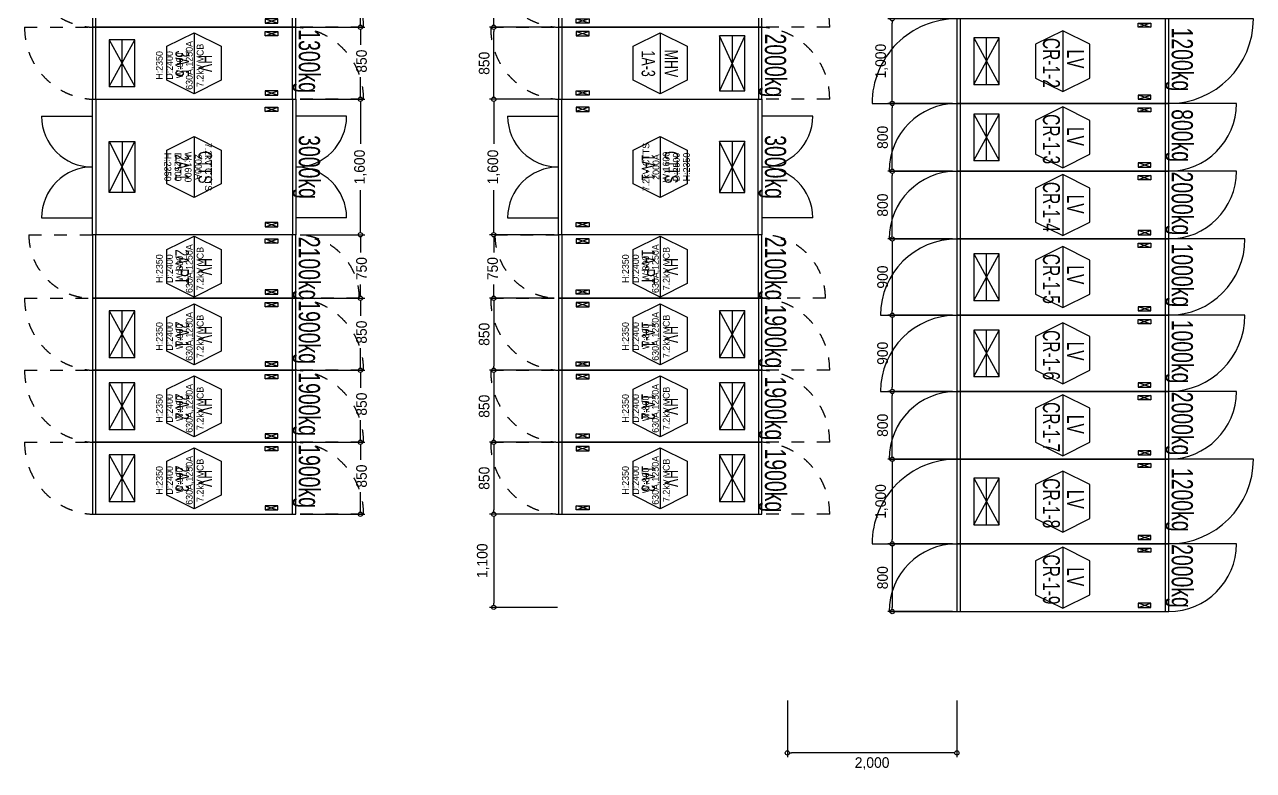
# Model space of a CAD drawing. Header units: millimetres. Extents: x 89978 to 501025, y -351975 to 835730.
# Drawn here: x 104854 to 119354, y -229521 to -220713 of the extents above; entities that cross this region are included whole.
import ezdxf
from ezdxf.enums import TextEntityAlignment as Align

# ---------------------------------------------------------------- set-up
doc = ezdxf.new("R2010")
doc.units = ezdxf.units.MM
doc.header["$LTSCALE"] = 150
doc.linetypes.add('D1', pattern=[3, 1, -1, 1])
doc.layers.get('Defpoints').update_dxf_attribs({"color": 150})
for name, color, linetype in [('------00 Switch Gear', 3, 'Continuous'), ('------00 Switch Gear_Number', 1, 'Continuous'), ('-----36 Dimension', 1, 'Continuous'), ('20251030_전기하중검토', 241, 'Continuous'), ('e-panel-name', 7, 'Continuous')]:
    doc.layers.add(name, color=color, linetype=linetype)
doc.layers.add('NOPLOT', color=191, linetype='Continuous', plot=False)
doc.styles.add('ELEC', font='')
doc.styles.get('ELEC').set_extended_font_data('Dotum')
doc.dimstyles.new('ELEC', dxfattribs={"dimscale": 100, "dimtxt": 2, "dimasz": 1, "dimexe": 2, "dimexo": 1, "dimgap": 1, "dimtad": 1, "dimdec": 0, "dimrnd": 0.25, "dimzin": 9, "dimdsep": 32, "dimlunit": 6, "dimtxsty": 'ELEC', "dimblk": 'Z_DOT', "dimcen": 3, "dimclrd": 7, "dimclre": 7, "dimclrt": 3, "dimadec": 0, "dimazin": 0, "dimtfac": 1, "dimtdec": 0, "dimtix": 1, "dimtmove": 2, "dimatfit": 1, "dimfxl": 1, "dimarcsym": 0})

# ---------------------------------------------------------------- blocks, each defined once
blk = doc.blocks.new('850X2400')
at = {"layer": '------00 Switch Gear'}
for p, q in [((-2360, 850), (-2360, 0)), ((-40, 850), (-40, 0))]:
    blk.add_line(p, q, dxfattribs=at)
at = {"layer": '------00 Switch Gear', "linetype": 'D1'}
for p, q in [((-2040, 800), (-2190, 750)), ((-2040, 750), (-2190, 800)), ((-2040, 50), (-2190, 100)), ((-2040, 100), (-2190, 50))]:
    blk.add_line(p, q, dxfattribs=at)
at = {"layer": '------00 Switch Gear'}
blk.add_lwpolyline([(-2400, 850), (-2400, 0), (0, 0), (0, 850)], close=True, dxfattribs=at)
at = {"layer": '------00 Switch Gear', "linetype": 'D1'}
for points in [[(-2190, 800), (-2190, 750), (-2040, 750), (-2040, 800)], [(-2190, 50), (-2190, 100), (-2040, 100), (-2040, 50)]]:
    blk.add_lwpolyline(points, close=True, dxfattribs=at)
at = {"layer": 'NOPLOT', "linetype": 'D1'}
for p, q in [((-3200, 850), (-2400, 850)), ((800, 0), (0, 0))]:
    blk.add_line(p, q, dxfattribs=at)
for centre, start, end in [((-2356, 843), 179.5156, 267.013), ((-44, 7), 359.5156, 87.013)]:
    blk.add_arc(centre, 844, start, end, dxfattribs=at)
blk = doc.blocks.new('_DOTBLANK')
at = {"color": 0, "linetype": 'ByBlock'}
blk.add_line((-0.5, 0), (-1, 0), dxfattribs=at)
blk.add_circle((0, 0), 0.5, dxfattribs=at)
blk = doc.blocks.new('*D740')
at = {"layer": '-----36 Dimension', "color": 0, "lineweight": -2, "transparency": 16777216}
for p, q in [((111104, -221595), (110340, -221595)), ((110390, -221645), (110390, -222123)), ((110390, -223145), (110390, -222667)), ((111104, -223195), (110340, -223195))]:
    blk.add_line(p, q, dxfattribs=at)
at = {"layer": 'Defpoints', "color": 0, "transparency": 16777216}
for p in [(111154, -221595), (110390, -223195), (111154, -223195)]:
    blk.add_point(p, dxfattribs=at)
at = {"layer": '-----36 Dimension', "color": 0, "lineweight": -2, "transparency": 16777216, "xscale": 50, "yscale": 50, "zscale": 50}
for p, rotation in [((110390, -221595), 90), ((110390, -223195), 270)]:
    blk.add_blockref('_DOTBLANK', p, dxfattribs=dict(at, rotation=rotation))
at = {"layer": '-----36 Dimension', "color": 0, "transparency": 16777216, "insert": (110390, -222395), "char_height": 125, "attachment_point": 5, "rotation": 90, "style": 'ELEC'}
blk.add_mtext('1,600', dxfattribs=at)
blk = doc.blocks.new('Z_DOT')
for p, q in [((-2, 0), (2, 0)), ((0, -2), (0, 2))]:
    blk.add_line(p, q)
for radius in [2.5, 1.25]:
    blk.add_circle((0, 0), radius)
blk = doc.blocks.new('1600X2400')
at = {"layer": '------00 Switch Gear', "linetype": 'Continuous'}
for p, q in [((-2360, 855), (-2360, 1600)), ((-42, 0), (-42, 1600)), ((-2360, 0), (-2360, 855))]:
    blk.add_line(p, q, dxfattribs=at)
at = {"layer": '------00 Switch Gear', "linetype": 'D1'}
for p, q in [((-2040, 1505), (-2190, 1455)), ((-2040, 1455), (-2190, 1505)), ((-2040, 95), (-2190, 145)), ((-2040, 145), (-2190, 95))]:
    blk.add_line(p, q, dxfattribs=at)
at = {"layer": '------00 Switch Gear'}
blk.add_lwpolyline([(0, 1600), (0, 0), (-2400, 0), (-2400, 1600)], close=True, dxfattribs=at)
at = {"layer": '------00 Switch Gear', "linetype": 'D1'}
for points in [[(-2190, 1505), (-2190, 1455), (-2040, 1455), (-2040, 1505)], [(-2190, 95), (-2190, 145), (-2040, 145), (-2040, 95)]]:
    blk.add_lwpolyline(points, close=True, dxfattribs=at)
at = {"layer": 'NOPLOT', "linetype": 'ByBlock'}
for p, q in [((-3000, 1400), (-2400, 1400)), ((600, 1400), (0, 1400)), ((-3000, 200), (-2400, 200)), ((600, 200), (0, 200))]:
    blk.add_line(p, q, dxfattribs=at)
for centre, start, end in [((-2400, 1400), 180, 270), ((0, 1400), 270, 0), ((-2400, 200), 90, 180), ((0, 200), 0, 90)]:
    blk.add_arc(centre, 600, start, end, dxfattribs=at)
blk = doc.blocks.new('*D741')
at = {"layer": '-----36 Dimension', "color": 0, "lineweight": -2, "transparency": 16777216}
for p, q in [((111104, -223195), (110340, -223195)), ((110390, -223245), (110390, -223406)), ((110390, -223895), (110390, -223784)), ((111104, -223945), (110340, -223945))]:
    blk.add_line(p, q, dxfattribs=at)
at = {"layer": 'Defpoints', "color": 0, "transparency": 16777216}
for p in [(111154, -223195), (110390, -223945), (111154, -223945)]:
    blk.add_point(p, dxfattribs=at)
at = {"layer": '-----36 Dimension', "color": 0, "lineweight": -2, "transparency": 16777216, "xscale": 50, "yscale": 50, "zscale": 50}
for p, rotation in [((110390, -223195), 90), ((110390, -223945), 270)]:
    blk.add_blockref('_DOTBLANK', p, dxfattribs=dict(at, rotation=rotation))
at = {"layer": '-----36 Dimension', "color": 0, "transparency": 16777216, "insert": (110377, -223595), "char_height": 125, "attachment_point": 5, "rotation": 90, "style": 'ELEC'}
blk.add_mtext('750', dxfattribs=at)
blk = doc.blocks.new('750X2400')
at = {"layer": '------00 Switch Gear'}
for p, q in [((-2360, 750), (-2360, 0)), ((-42, 750), (-42, 0))]:
    blk.add_line(p, q, dxfattribs=at)
at = {"layer": '------00 Switch Gear', "linetype": 'D1'}
for p, q in [((-2040, 700), (-2190, 650)), ((-2040, 650), (-2190, 700)), ((-2040, 50), (-2190, 100)), ((-2040, 100), (-2190, 50))]:
    blk.add_line(p, q, dxfattribs=at)
at = {"layer": '------00 Switch Gear'}
blk.add_lwpolyline([(-2400, 750), (-2400, 0), (0, 0), (0, 750)], close=True, dxfattribs=at)
at = {"layer": '------00 Switch Gear', "linetype": 'D1'}
for points in [[(-2190, 700), (-2190, 650), (-2040, 650), (-2040, 700)], [(-2190, 50), (-2190, 100), (-2040, 100), (-2040, 50)]]:
    blk.add_lwpolyline(points, close=True, dxfattribs=at)
at = {"layer": 'NOPLOT', "linetype": 'D1'}
for p, q in [((-3150, 750), (-2400, 750)), ((750, 0), (0, 0))]:
    blk.add_line(p, q, dxfattribs=at)
for centre, start, end in [((-2400, 750), 180, 270), ((0, 0), 0, 90)]:
    blk.add_arc(centre, 750, start, end, dxfattribs=at)
blk = doc.blocks.new('*D742')
at = {"layer": '-----36 Dimension', "color": 0, "lineweight": -2, "transparency": 16777216}
for p, q in [((108104, -221595), (108867, -221595)), ((108817, -221645), (108817, -222123)), ((108817, -223145), (108817, -222667)), ((108104, -223195), (108867, -223195))]:
    blk.add_line(p, q, dxfattribs=at)
at = {"layer": 'Defpoints', "color": 0, "transparency": 16777216}
for p in [(108054, -221595), (108054, -223195), (108817, -223195)]:
    blk.add_point(p, dxfattribs=at)
at = {"layer": '-----36 Dimension', "color": 0, "lineweight": -2, "transparency": 16777216, "xscale": 50, "yscale": 50, "zscale": 50}
for p, rotation in [((108817, -221595), 90), ((108817, -223195), 270)]:
    blk.add_blockref('_DOTBLANK', p, dxfattribs=dict(at, rotation=rotation))
at = {"layer": '-----36 Dimension', "color": 0, "transparency": 16777216, "insert": (108817, -222395), "char_height": 125, "attachment_point": 5, "rotation": 90, "style": 'ELEC'}
blk.add_mtext('1,600', dxfattribs=at)
blk = doc.blocks.new('*D743')
at = {"layer": '-----36 Dimension', "color": 0, "lineweight": -2, "transparency": 16777216}
for p, q in [((108104, -223195), (108867, -223195)), ((108817, -223245), (108817, -223406)), ((108817, -223895), (108817, -223784)), ((108104, -223945), (108867, -223945))]:
    blk.add_line(p, q, dxfattribs=at)
at = {"layer": 'Defpoints', "color": 0, "transparency": 16777216}
for p in [(108054, -223195), (108054, -223945), (108817, -223945)]:
    blk.add_point(p, dxfattribs=at)
at = {"layer": '-----36 Dimension', "color": 0, "lineweight": -2, "transparency": 16777216, "xscale": 50, "yscale": 50, "zscale": 50}
for p, rotation in [((108817, -223195), 90), ((108817, -223945), 270)]:
    blk.add_blockref('_DOTBLANK', p, dxfattribs=dict(at, rotation=rotation))
at = {"layer": '-----36 Dimension', "color": 0, "transparency": 16777216, "insert": (108830, -223595), "char_height": 125, "attachment_point": 5, "rotation": 90, "style": 'ELEC'}
blk.add_mtext('750', dxfattribs=at)
blk = doc.blocks.new('800X2500')
at = {"layer": '------00 Switch Gear'}
for p, q in [((-2460, 800), (-2460, 0)), ((-210, 750), (-360, 700)), ((-360, 750), (-210, 700)), ((800, 800), (-42, 800)), ((-40, 800), (-40, 0)), ((-3300, 0), (-2458, 0)), ((-210, 50), (-360, 100)), ((-360, 50), (-210, 100))]:
    blk.add_line(p, q, dxfattribs=at)
for points in [[(-2500, 800), (-2500, 0), (0, 0), (0, 800)], [(-360, 750), (-210, 750), (-210, 700), (-360, 700)], [(-360, 50), (-210, 50), (-210, 100), (-360, 100)]]:
    blk.add_lwpolyline(points, close=True, dxfattribs=at)
for centre, start, end in [((-2500, 0), 90, 180), ((0, 800), 270, 0)]:
    blk.add_arc(centre, 800, start, end, dxfattribs=at)
blk = doc.blocks.new('*D748')
at = {"layer": '-----36 Dimension', "color": 0, "lineweight": -2, "transparency": 16777216}
for p, q in [((115804, -225045), (115041, -225045)), ((115091, -225795), (115091, -225095)), ((115801, -225845), (115041, -225845))]:
    blk.add_line(p, q, dxfattribs=at)
at = {"layer": 'Defpoints', "color": 0, "transparency": 16777216}
for p in [(115091, -225045), (115854, -225045), (115851, -225845)]:
    blk.add_point(p, dxfattribs=at)
at = {"layer": '-----36 Dimension', "color": 0, "lineweight": -2, "transparency": 16777216, "xscale": 50, "yscale": 50, "zscale": 50}
for p, rotation in [((115091, -225045), 90), ((115091, -225845), 270)]:
    blk.add_blockref('_DOTBLANK', p, dxfattribs=dict(at, rotation=rotation))
at = {"layer": '-----36 Dimension', "color": 0, "transparency": 16777216, "insert": (114978, -225445), "char_height": 125, "attachment_point": 5, "rotation": 90, "style": 'ELEC'}
blk.add_mtext('800', dxfattribs=at)
blk = doc.blocks.new('900X2500')
at = {"layer": '------00 Switch Gear'}
for p, q in [((-2460, 900), (-2460, 0)), ((900, 900), (-42, 900)), ((-40, 900), (-40, 0)), ((-210, 850), (-360, 800)), ((-360, 850), (-210, 800)), ((-3400, 0), (-2458, 0)), ((-210, 50), (-360, 100)), ((-360, 50), (-210, 100))]:
    blk.add_line(p, q, dxfattribs=at)
at = {"layer": '------00 Switch Gear', "elevation": 0}
for points in [[(-2500, 900), (-2500, 0), (0, 0), (0, 900)], [(-360, 850), (-210, 850), (-210, 800), (-360, 800)], [(-360, 50), (-210, 50), (-210, 100), (-360, 100)]]:
    blk.add_lwpolyline(points, close=True, dxfattribs=at)
at = {"layer": '------00 Switch Gear'}
for centre, start, end in [((-2500, 0), 90, 180), ((0, 900), 270, 0)]:
    blk.add_arc(centre, 900, start, end, dxfattribs=at)
blk = doc.blocks.new('*D749')
at = {"layer": '-----36 Dimension', "color": 0, "lineweight": -2, "transparency": 16777216}
for p, q in [((115804, -221645), (115041, -221645)), ((115091, -222395), (115091, -221695)), ((115801, -222445), (115041, -222445))]:
    blk.add_line(p, q, dxfattribs=at)
at = {"layer": 'Defpoints', "color": 0, "transparency": 16777216}
for p in [(115091, -221645), (115854, -221645), (115851, -222445)]:
    blk.add_point(p, dxfattribs=at)
at = {"layer": '-----36 Dimension', "color": 0, "lineweight": -2, "transparency": 16777216, "xscale": 50, "yscale": 50, "zscale": 50}
for p, rotation in [((115091, -221645), 90), ((115091, -222445), 270)]:
    blk.add_blockref('_DOTBLANK', p, dxfattribs=dict(at, rotation=rotation))
at = {"layer": '-----36 Dimension', "color": 0, "transparency": 16777216, "insert": (114978, -222045), "char_height": 125, "attachment_point": 5, "rotation": 90, "style": 'ELEC'}
blk.add_mtext('800', dxfattribs=at)
blk = doc.blocks.new('*D751')
at = {"layer": '-----36 Dimension', "color": 0, "lineweight": -2, "transparency": 16777216}
for p, q in [((115804, -225845), (115041, -225845)), ((115091, -225895), (115091, -226795)), ((115804, -226845), (115041, -226845))]:
    blk.add_line(p, q, dxfattribs=at)
at = {"layer": 'Defpoints', "color": 0, "transparency": 16777216}
for p in [(115854, -225845), (115091, -226845), (115854, -226845)]:
    blk.add_point(p, dxfattribs=at)
at = {"layer": '-----36 Dimension', "color": 0, "lineweight": -2, "transparency": 16777216, "xscale": 50, "yscale": 50, "zscale": 50}
for p, rotation in [((115091, -225845), 90), ((115091, -226845), 270)]:
    blk.add_blockref('_DOTBLANK', p, dxfattribs=dict(at, rotation=rotation))
at = {"layer": '-----36 Dimension', "color": 0, "transparency": 16777216, "insert": (114966, -226345), "char_height": 125, "attachment_point": 5, "rotation": 90, "style": 'ELEC'}
blk.add_mtext('1,000', dxfattribs=at)
blk = doc.blocks.new('*D752')
at = {"layer": '-----36 Dimension', "color": 0, "lineweight": -2, "transparency": 16777216}
for p, q in [((115804, -226845), (115041, -226845)), ((115091, -226895), (115091, -227595)), ((115804, -227645), (115041, -227645))]:
    blk.add_line(p, q, dxfattribs=at)
at = {"layer": 'Defpoints', "color": 0, "transparency": 16777216}
for p in [(115854, -226845), (115091, -227645), (115854, -227645)]:
    blk.add_point(p, dxfattribs=at)
at = {"layer": '-----36 Dimension', "color": 0, "lineweight": -2, "transparency": 16777216, "xscale": 50, "yscale": 50, "zscale": 50}
for p, rotation in [((115091, -226845), 90), ((115091, -227645), 270)]:
    blk.add_blockref('_DOTBLANK', p, dxfattribs=dict(at, rotation=rotation))
at = {"layer": '-----36 Dimension', "color": 0, "transparency": 16777216, "insert": (114978, -227245), "char_height": 125, "attachment_point": 5, "rotation": 90, "style": 'ELEC'}
blk.add_mtext('800', dxfattribs=at)
blk = doc.blocks.new('*D753')
at = {"layer": '-----36 Dimension', "color": 0, "lineweight": -2, "transparency": 16777216}
for p, q in [((115804, -223245), (115041, -223245)), ((115091, -223295), (115091, -224095)), ((115804, -224145), (115041, -224145))]:
    blk.add_line(p, q, dxfattribs=at)
at = {"layer": 'Defpoints', "color": 0, "transparency": 16777216}
for p in [(115854, -223245), (115091, -224145), (115854, -224145)]:
    blk.add_point(p, dxfattribs=at)
at = {"layer": '-----36 Dimension', "color": 0, "lineweight": -2, "transparency": 16777216, "xscale": 50, "yscale": 50, "zscale": 50}
for p, rotation in [((115091, -223245), 90), ((115091, -224145), 270)]:
    blk.add_blockref('_DOTBLANK', p, dxfattribs=dict(at, rotation=rotation))
at = {"layer": '-----36 Dimension', "color": 0, "transparency": 16777216, "insert": (114978, -223695), "char_height": 125, "attachment_point": 5, "rotation": 90, "style": 'ELEC'}
blk.add_mtext('900', dxfattribs=at)
blk = doc.blocks.new('*D722')
at = {"layer": '-----36 Dimension', "color": 0, "lineweight": -2, "transparency": 16777216}
for p, q in [((111104, -220745), (110340, -220745)), ((110390, -221545), (110390, -220795)), ((111104, -221595), (110340, -221595))]:
    blk.add_line(p, q, dxfattribs=at)
at = {"layer": 'Defpoints', "color": 0, "transparency": 16777216}
for p in [(110390, -220745), (111154, -220745), (111154, -221595)]:
    blk.add_point(p, dxfattribs=at)
at = {"layer": '-----36 Dimension', "color": 0, "lineweight": -2, "transparency": 16777216, "xscale": 50, "yscale": 50, "zscale": 50}
for p, rotation in [((110390, -220745), 90), ((110390, -221595), 270)]:
    blk.add_blockref('_DOTBLANK', p, dxfattribs=dict(at, rotation=rotation))
at = {"layer": '-----36 Dimension', "color": 0, "transparency": 16777216, "insert": (110277, -221170), "char_height": 125, "attachment_point": 5, "rotation": 90, "style": 'ELEC'}
blk.add_mtext('850', dxfattribs=at)
blk = doc.blocks.new('*D723')
at = {"layer": '-----36 Dimension', "color": 0, "lineweight": -2, "transparency": 16777216}
for p, q in [((111104, -219895), (110340, -219895)), ((110390, -220695), (110390, -219945)), ((111104, -220745), (110340, -220745))]:
    blk.add_line(p, q, dxfattribs=at)
at = {"layer": 'Defpoints', "color": 0, "transparency": 16777216}
for p in [(110390, -219895), (111154, -219895), (111154, -220745)]:
    blk.add_point(p, dxfattribs=at)
at = {"layer": '-----36 Dimension', "color": 0, "lineweight": -2, "transparency": 16777216, "xscale": 50, "yscale": 50, "zscale": 50}
for p, rotation in [((110390, -219895), 90), ((110390, -220745), 270)]:
    blk.add_blockref('_DOTBLANK', p, dxfattribs=dict(at, rotation=rotation))
at = {"layer": '-----36 Dimension', "color": 0, "transparency": 16777216, "insert": (110277, -220320), "char_height": 125, "attachment_point": 5, "rotation": 90, "style": 'ELEC'}
blk.add_mtext('850', dxfattribs=at)
blk = doc.blocks.new('*D726')
at = {"layer": '-----36 Dimension', "color": 0, "lineweight": -2, "transparency": 16777216}
for p, q in [((115804, -224145), (115041, -224145)), ((115091, -224195), (115091, -224995)), ((115804, -225045), (115041, -225045))]:
    blk.add_line(p, q, dxfattribs=at)
at = {"layer": 'Defpoints', "color": 0, "transparency": 16777216}
for p in [(115854, -224145), (115091, -225045), (115854, -225045)]:
    blk.add_point(p, dxfattribs=at)
at = {"layer": '-----36 Dimension', "color": 0, "lineweight": -2, "transparency": 16777216, "xscale": 50, "yscale": 50, "zscale": 50}
for p, rotation in [((115091, -224145), 90), ((115091, -225045), 270)]:
    blk.add_blockref('_DOTBLANK', p, dxfattribs=dict(at, rotation=rotation))
at = {"layer": '-----36 Dimension', "color": 0, "transparency": 16777216, "insert": (114978, -224595), "char_height": 125, "attachment_point": 5, "rotation": 90, "style": 'ELEC'}
blk.add_mtext('900', dxfattribs=at)
blk = doc.blocks.new('*D727')
at = {"layer": '-----36 Dimension', "color": 0, "lineweight": -2, "transparency": 16777216}
for p, q in [((115804, -220645), (115041, -220645)), ((115091, -221595), (115091, -220695)), ((115804, -221645), (115041, -221645))]:
    blk.add_line(p, q, dxfattribs=at)
at = {"layer": 'Defpoints', "color": 0, "transparency": 16777216}
for p in [(115091, -220645), (115854, -220645), (115854, -221645)]:
    blk.add_point(p, dxfattribs=at)
at = {"layer": '-----36 Dimension', "color": 0, "lineweight": -2, "transparency": 16777216, "xscale": 50, "yscale": 50, "zscale": 50}
for p, rotation in [((115091, -220645), 90), ((115091, -221645), 270)]:
    blk.add_blockref('_DOTBLANK', p, dxfattribs=dict(at, rotation=rotation))
at = {"layer": '-----36 Dimension', "color": 0, "transparency": 16777216, "insert": (114966, -221145), "char_height": 125, "attachment_point": 5, "rotation": 90, "style": 'ELEC'}
blk.add_mtext('1,000', dxfattribs=at)
blk = doc.blocks.new('*D728')
at = {"layer": '-----36 Dimension', "color": 0, "lineweight": -2, "transparency": 16777216}
for p, q in [((115804, -222445), (115041, -222445)), ((115091, -223195), (115091, -222495)), ((115801, -223245), (115041, -223245))]:
    blk.add_line(p, q, dxfattribs=at)
at = {"layer": 'Defpoints', "color": 0, "transparency": 16777216}
for p in [(115091, -222445), (115854, -222445), (115851, -223245)]:
    blk.add_point(p, dxfattribs=at)
at = {"layer": '-----36 Dimension', "color": 0, "lineweight": -2, "transparency": 16777216, "xscale": 50, "yscale": 50, "zscale": 50}
for p, rotation in [((115091, -222445), 90), ((115091, -223245), 270)]:
    blk.add_blockref('_DOTBLANK', p, dxfattribs=dict(at, rotation=rotation))
at = {"layer": '-----36 Dimension', "color": 0, "transparency": 16777216, "insert": (114978, -222845), "char_height": 125, "attachment_point": 5, "rotation": 90, "style": 'ELEC'}
blk.add_mtext('800', dxfattribs=at)
blk = doc.blocks.new('*D786')
at = {"layer": '-----36 Dimension', "color": 0, "lineweight": -2, "transparency": 16777216}
for p, q in [((113854, -228695), (113854, -229364)), ((115854, -228695), (115854, -229364)), ((115804, -229314), (113904, -229314))]:
    blk.add_line(p, q, dxfattribs=at)
at = {"layer": 'Defpoints', "color": 0, "transparency": 16777216}
for p in [(113854, -228645), (115854, -228645), (113854, -229314)]:
    blk.add_point(p, dxfattribs=at)
at = {"layer": '-----36 Dimension', "color": 0, "lineweight": -2, "transparency": 16777216, "xscale": 50, "yscale": 50, "zscale": 50, "rotation": 180}
blk.add_blockref('_DOTBLANK', (113854, -229314), dxfattribs=at)
at = {"layer": '-----36 Dimension', "color": 0, "lineweight": -2, "transparency": 16777216, "xscale": 50, "yscale": 50, "zscale": 50}
blk.add_blockref('_DOTBLANK', (115854, -229314), dxfattribs=at)
at = {"layer": '-----36 Dimension', "color": 0, "transparency": 16777216, "insert": (114854, -229439), "char_height": 125, "attachment_point": 5, "style": 'ELEC'}
blk.add_mtext('2,000', dxfattribs=at)
blk = doc.blocks.new('*D787')
at = {"layer": '-----36 Dimension', "color": 0, "lineweight": -2, "transparency": 16777216}
for p, q in [((111104, -226495), (110340, -226495)), ((110390, -226545), (110390, -227545)), ((111140, -227595), (110340, -227595))]:
    blk.add_line(p, q, dxfattribs=at)
at = {"layer": 'Defpoints', "color": 0, "transparency": 16777216}
for p in [(111154, -226495), (110390, -227595), (111190, -227595)]:
    blk.add_point(p, dxfattribs=at)
at = {"layer": '-----36 Dimension', "color": 0, "lineweight": -2, "transparency": 16777216, "xscale": 50, "yscale": 50, "zscale": 50}
for p, rotation in [((110390, -226495), 90), ((110390, -227595), 270)]:
    blk.add_blockref('_DOTBLANK', p, dxfattribs=dict(at, rotation=rotation))
at = {"layer": '-----36 Dimension', "color": 0, "transparency": 16777216, "insert": (110265, -227045), "char_height": 125, "attachment_point": 5, "rotation": 90, "style": 'ELEC'}
blk.add_mtext('1,100', dxfattribs=at)
blk = doc.blocks.new('*D831')
at = {"layer": '-----36 Dimension', "color": 0, "lineweight": -2, "transparency": 16777216}
for p, q in [((108104, -224795), (108867, -224795)), ((108817, -224845), (108817, -225004)), ((108817, -225595), (108817, -225386)), ((108104, -225645), (108867, -225645))]:
    blk.add_line(p, q, dxfattribs=at)
at = {"layer": 'Defpoints', "color": 0, "transparency": 16777216}
for p in [(108054, -224795), (108054, -225645), (108817, -225645)]:
    blk.add_point(p, dxfattribs=at)
at = {"layer": '-----36 Dimension', "color": 0, "lineweight": -2, "transparency": 16777216, "xscale": 50, "yscale": 50, "zscale": 50}
for p, rotation in [((108817, -224795), 90), ((108817, -225645), 270)]:
    blk.add_blockref('_DOTBLANK', p, dxfattribs=dict(at, rotation=rotation))
at = {"layer": '-----36 Dimension', "color": 0, "transparency": 16777216, "insert": (108830, -225195), "char_height": 125, "attachment_point": 5, "rotation": 90, "style": 'ELEC'}
blk.add_mtext('850', dxfattribs=at)
blk = doc.blocks.new('*D832')
at = {"layer": '-----36 Dimension', "color": 0, "lineweight": -2, "transparency": 16777216}
for p, q in [((108104, -223945), (108867, -223945)), ((108817, -223995), (108817, -224154)), ((108817, -224745), (108817, -224536)), ((108104, -224795), (108867, -224795))]:
    blk.add_line(p, q, dxfattribs=at)
at = {"layer": 'Defpoints', "color": 0, "transparency": 16777216}
for p in [(108054, -223945), (108054, -224795), (108817, -224795)]:
    blk.add_point(p, dxfattribs=at)
at = {"layer": '-----36 Dimension', "color": 0, "lineweight": -2, "transparency": 16777216, "xscale": 50, "yscale": 50, "zscale": 50}
for p, rotation in [((108817, -223945), 90), ((108817, -224795), 270)]:
    blk.add_blockref('_DOTBLANK', p, dxfattribs=dict(at, rotation=rotation))
at = {"layer": '-----36 Dimension', "color": 0, "transparency": 16777216, "insert": (108830, -224345), "char_height": 125, "attachment_point": 5, "rotation": 90, "style": 'ELEC'}
blk.add_mtext('850', dxfattribs=at)
blk = doc.blocks.new('*D833')
at = {"layer": '-----36 Dimension', "color": 0, "lineweight": -2, "transparency": 16777216}
for p, q in [((108104, -225645), (108867, -225645)), ((108817, -225695), (108817, -225854)), ((108817, -226445), (108817, -226236)), ((108104, -226495), (108867, -226495))]:
    blk.add_line(p, q, dxfattribs=at)
at = {"layer": 'Defpoints', "color": 0, "transparency": 16777216}
for p in [(108054, -225645), (108054, -226495), (108817, -226495)]:
    blk.add_point(p, dxfattribs=at)
at = {"layer": '-----36 Dimension', "color": 0, "lineweight": -2, "transparency": 16777216, "xscale": 50, "yscale": 50, "zscale": 50}
for p, rotation in [((108817, -225645), 90), ((108817, -226495), 270)]:
    blk.add_blockref('_DOTBLANK', p, dxfattribs=dict(at, rotation=rotation))
at = {"layer": '-----36 Dimension', "color": 0, "transparency": 16777216, "insert": (108830, -226045), "char_height": 125, "attachment_point": 5, "rotation": 90, "style": 'ELEC'}
blk.add_mtext('850', dxfattribs=at)
blk = doc.blocks.new('*D892')
at = {"layer": '-----36 Dimension', "color": 0, "lineweight": -2, "transparency": 16777216}
for p, q in [((111104, -223945), (110340, -223945)), ((110390, -223995), (110390, -224745)), ((111104, -224795), (110340, -224795))]:
    blk.add_line(p, q, dxfattribs=at)
at = {"layer": 'Defpoints', "color": 0, "transparency": 16777216}
for p in [(111154, -223945), (110390, -224795), (111154, -224795)]:
    blk.add_point(p, dxfattribs=at)
at = {"layer": '-----36 Dimension', "color": 0, "lineweight": -2, "transparency": 16777216, "xscale": 50, "yscale": 50, "zscale": 50}
for p, rotation in [((110390, -223945), 90), ((110390, -224795), 270)]:
    blk.add_blockref('_DOTBLANK', p, dxfattribs=dict(at, rotation=rotation))
at = {"layer": '-----36 Dimension', "color": 0, "transparency": 16777216, "insert": (110277, -224370), "char_height": 125, "attachment_point": 5, "rotation": 90, "style": 'ELEC'}
blk.add_mtext('850', dxfattribs=at)
blk = doc.blocks.new('*D893')
at = {"layer": '-----36 Dimension', "color": 0, "lineweight": -2, "transparency": 16777216}
for p, q in [((111104, -224795), (110340, -224795)), ((110390, -224845), (110390, -225595)), ((111104, -225645), (110340, -225645))]:
    blk.add_line(p, q, dxfattribs=at)
at = {"layer": 'Defpoints', "color": 0, "transparency": 16777216}
for p in [(111154, -224795), (110390, -225645), (111154, -225645)]:
    blk.add_point(p, dxfattribs=at)
at = {"layer": '-----36 Dimension', "color": 0, "lineweight": -2, "transparency": 16777216, "xscale": 50, "yscale": 50, "zscale": 50}
for p, rotation in [((110390, -224795), 90), ((110390, -225645), 270)]:
    blk.add_blockref('_DOTBLANK', p, dxfattribs=dict(at, rotation=rotation))
at = {"layer": '-----36 Dimension', "color": 0, "transparency": 16777216, "insert": (110277, -225220), "char_height": 125, "attachment_point": 5, "rotation": 90, "style": 'ELEC'}
blk.add_mtext('850', dxfattribs=at)
blk = doc.blocks.new('*D894')
at = {"layer": '-----36 Dimension', "color": 0, "lineweight": -2, "transparency": 16777216}
for p, q in [((111104, -225645), (110340, -225645)), ((110390, -225695), (110390, -226445)), ((111104, -226495), (110340, -226495))]:
    blk.add_line(p, q, dxfattribs=at)
at = {"layer": 'Defpoints', "color": 0, "transparency": 16777216}
for p in [(111154, -225645), (110390, -226495), (111154, -226495)]:
    blk.add_point(p, dxfattribs=at)
at = {"layer": '-----36 Dimension', "color": 0, "lineweight": -2, "transparency": 16777216, "xscale": 50, "yscale": 50, "zscale": 50}
for p, rotation in [((110390, -225645), 90), ((110390, -226495), 270)]:
    blk.add_blockref('_DOTBLANK', p, dxfattribs=dict(at, rotation=rotation))
at = {"layer": '-----36 Dimension', "color": 0, "transparency": 16777216, "insert": (110277, -226070), "char_height": 125, "attachment_point": 5, "rotation": 90, "style": 'ELEC'}
blk.add_mtext('850', dxfattribs=at)
blk = doc.blocks.new('*D810')
at = {"layer": '-----36 Dimension', "color": 0, "lineweight": -2, "transparency": 16777216}
for p, q in [((108104, -219895), (108867, -219895)), ((108817, -219945), (108817, -220104)), ((108817, -220695), (108817, -220486)), ((108104, -220745), (108867, -220745))]:
    blk.add_line(p, q, dxfattribs=at)
at = {"layer": 'Defpoints', "color": 0, "transparency": 16777216}
for p in [(108054, -219895), (108054, -220745), (108817, -220745)]:
    blk.add_point(p, dxfattribs=at)
at = {"layer": '-----36 Dimension', "color": 0, "lineweight": -2, "transparency": 16777216, "xscale": 50, "yscale": 50, "zscale": 50}
for p, rotation in [((108817, -219895), 90), ((108817, -220745), 270)]:
    blk.add_blockref('_DOTBLANK', p, dxfattribs=dict(at, rotation=rotation))
at = {"layer": '-----36 Dimension', "color": 0, "transparency": 16777216, "insert": (108830, -220295), "char_height": 125, "attachment_point": 5, "rotation": 90, "style": 'ELEC'}
blk.add_mtext('850', dxfattribs=at)
blk = doc.blocks.new('*D811')
at = {"layer": '-----36 Dimension', "color": 0, "lineweight": -2, "transparency": 16777216}
for p, q in [((108104, -220745), (108867, -220745)), ((108817, -220795), (108817, -220954)), ((108817, -221545), (108817, -221336)), ((108104, -221595), (108867, -221595))]:
    blk.add_line(p, q, dxfattribs=at)
at = {"layer": 'Defpoints', "color": 0, "transparency": 16777216}
for p in [(108054, -220745), (108054, -221595), (108817, -221595)]:
    blk.add_point(p, dxfattribs=at)
at = {"layer": '-----36 Dimension', "color": 0, "lineweight": -2, "transparency": 16777216, "xscale": 50, "yscale": 50, "zscale": 50}
for p, rotation in [((108817, -220745), 90), ((108817, -221595), 270)]:
    blk.add_blockref('_DOTBLANK', p, dxfattribs=dict(at, rotation=rotation))
at = {"layer": '-----36 Dimension', "color": 0, "transparency": 16777216, "insert": (108830, -221145), "char_height": 125, "attachment_point": 5, "rotation": 90, "style": 'ELEC'}
blk.add_mtext('850', dxfattribs=at)
blk = doc.blocks.new('1000X2500')
at = {"layer": '------00 Switch Gear'}
for p, q in [((-2460, 0), (-2460, 1000)), ((-2290, 950), (-2140, 900)), ((-2140, 950), (-2290, 900)), ((1000, 1000), (-42, 1000)), ((-40, 0), (-40, 1000)), ((-3500, 0), (-2458, 0)), ((-2290, 50), (-2140, 100)), ((-2140, 50), (-2290, 100))]:
    blk.add_line(p, q, dxfattribs=at)
at = {"layer": '------00 Switch Gear', "elevation": 0}
for points in [[(0, 0), (0, 1000), (-2500, 1000), (-2500, 0)], [(-2140, 950), (-2290, 950), (-2290, 900), (-2140, 900)], [(-2140, 50), (-2290, 50), (-2290, 100), (-2140, 100)]]:
    blk.add_lwpolyline(points, close=True, dxfattribs=at)
at = {"layer": '------00 Switch Gear'}
for centre, start, end in [((-2500, 0), 90, 180), ((0, 1000), 270, 0)]:
    blk.add_arc(centre, 1000, start, end, dxfattribs=at)

msp = doc.modelspace()

# ---------------------------------------------------------------- linework, layer by layer
at = {"layer": '------00 Switch Gear_Number', "color": 1, "lineweight": -2}
for points in [[(106853.6, -220810), (106853.6, -221530), (106533.6, -221370.3), (106533.6, -220969.6), (106853.6, -220810), (107173.6, -220969.6), (107173.6, -221370.3), (106853.6, -221530)], [(112353.6, -220810), (112353.6, -221530), (112033.6, -221370.3), (112033.6, -220969.6), (112353.6, -220810), (112673.6, -220969.6), (112673.6, -221370.3), (112353.6, -221530)], [(106853.6, -222035), (106853.6, -222755), (106533.6, -222595.3), (106533.6, -222194.6), (106853.6, -222035), (107173.6, -222194.6), (107173.6, -222595.3), (106853.6, -222755)], [(112353.6, -222035), (112353.6, -222755), (112033.6, -222595.3), (112033.6, -222194.6), (112353.6, -222035), (112673.6, -222194.6), (112673.6, -222595.3), (112353.6, -222755)], [(106853.6, -223210), (106853.6, -223930), (106533.6, -223770.3), (106533.6, -223369.6), (106853.6, -223210), (107173.6, -223369.6), (107173.6, -223770.3), (106853.6, -223930)], [(112353.6, -223210), (112353.6, -223930), (112033.6, -223770.3), (112033.6, -223369.6), (112353.6, -223210), (112673.6, -223369.6), (112673.6, -223770.3), (112353.6, -223930)], [(106853.6, -224010), (106853.6, -224730), (106533.6, -224570.3), (106533.6, -224169.6), (106853.6, -224010), (107173.6, -224169.6), (107173.6, -224570.3), (106853.6, -224730)], [(112353.6, -224010), (112353.6, -224730), (112033.6, -224570.3), (112033.6, -224169.6), (112353.6, -224010), (112673.6, -224169.6), (112673.6, -224570.3), (112353.6, -224730)], [(106853.6, -224860), (106853.6, -225580), (106533.6, -225420.3), (106533.6, -225019.6), (106853.6, -224860), (107173.6, -225019.6), (107173.6, -225420.3), (106853.6, -225580)], [(112353.6, -224860), (112353.6, -225580), (112033.6, -225420.3), (112033.6, -225019.6), (112353.6, -224860), (112673.6, -225019.6), (112673.6, -225420.3), (112353.6, -225580)], [(106853.6, -225710), (106853.6, -226430), (106533.6, -226270.3), (106533.6, -225869.6), (106853.6, -225710), (107173.6, -225869.6), (107173.6, -226270.3), (106853.6, -226430)], [(112353.6, -225710), (112353.6, -226430), (112033.6, -226270.3), (112033.6, -225869.6), (112353.6, -225710), (112673.6, -225869.6), (112673.6, -226270.3), (112353.6, -226430)]]:
    msp.add_lwpolyline(points, dxfattribs=at)
at = {"layer": '------00 Switch Gear_Number', "color": 1, "elevation": 0}
for points in [[(117103.6, -220785), (117103.6, -221505), (117423.6, -221345.3), (117423.6, -220944.6), (117103.6, -220785), (116783.6, -220944.6), (116783.6, -221345.3), (117103.6, -221505)], [(117103.6, -221685), (117103.6, -222405), (117423.6, -222245.3), (117423.6, -221844.6), (117103.6, -221685), (116783.6, -221844.6), (116783.6, -222245.3), (117103.6, -222405)], [(117103.6, -222485), (117103.6, -223205), (117423.6, -223045.3), (117423.6, -222644.6), (117103.6, -222485), (116783.6, -222644.6), (116783.6, -223045.3), (117103.6, -223205)], [(117103.6, -223335), (117103.6, -224055), (117423.6, -223895.3), (117423.6, -223494.6), (117103.6, -223335), (116783.6, -223494.6), (116783.6, -223895.3), (117103.6, -224055)], [(117103.6, -224235), (117103.6, -224955), (117423.6, -224795.3), (117423.6, -224394.6), (117103.6, -224235), (116783.6, -224394.6), (116783.6, -224795.3), (117103.6, -224955)], [(117103.6, -225085), (117103.6, -225805), (117423.6, -225645.3), (117423.6, -225244.6), (117103.6, -225085), (116783.6, -225244.6), (116783.6, -225645.3), (117103.6, -225805)], [(117103.6, -225985), (117103.6, -226705), (117423.6, -226545.3), (117423.6, -226144.6), (117103.6, -225985), (116783.6, -226144.6), (116783.6, -226545.3), (117103.6, -226705)], [(117103.6, -226885), (117103.6, -227605), (117423.6, -227445.3), (117423.6, -227044.6), (117103.6, -226885), (116783.6, -227044.6), (116783.6, -227445.3), (117103.6, -227605)]]:
    msp.add_lwpolyline(points, dxfattribs=at)
at = {"layer": 'NOPLOT'}
for p, q in [((105853.6, -221445), (106153.6, -220895)), ((105853.6, -220895), (106153.6, -221445)), ((106003.6, -221445), (106003.6, -220895)), ((113353.6, -220845), (113053.6, -221495)), ((113353.6, -221495), (113053.6, -220845)), ((113203.6, -220845), (113203.6, -221495)), ((116053.6, -221420), (116353.6, -220870)), ((116053.6, -220870), (116353.6, -221420)), ((116203.6, -221420), (116203.6, -220870)), ((116053.6, -222320), (116353.6, -221770)), ((116053.6, -221770), (116353.6, -222320)), ((116203.6, -222320), (116203.6, -221770)), ((105853.6, -222095), (106153.6, -222695)), ((105853.6, -222695), (106153.6, -222095)), ((106003.6, -222095), (106003.6, -222695)), ((113353.6, -222095), (113053.6, -222695)), ((113353.6, -222695), (113053.6, -222095)), ((113203.6, -222095), (113203.6, -222695)), ((116053.6, -223970), (116353.6, -223420)), ((116053.6, -223420), (116353.6, -223970)), ((116203.6, -223970), (116203.6, -223420)), ((105853.6, -224645), (106153.6, -224095)), ((105853.6, -224095), (106153.6, -224645)), ((106003.6, -224645), (106003.6, -224095)), ((113353.6, -224095), (113053.6, -224645)), ((113353.6, -224645), (113053.6, -224095)), ((113203.6, -224095), (113203.6, -224645)), ((116053.6, -224870), (116353.6, -224320)), ((116053.6, -224320), (116353.6, -224870)), ((116203.6, -224870), (116203.6, -224320)), ((105853.6, -225495), (106153.6, -224945)), ((105853.6, -224945), (106153.6, -225495)), ((106003.6, -225495), (106003.6, -224945)), ((113353.6, -224945), (113053.6, -225495)), ((113353.6, -225495), (113053.6, -224945)), ((113203.6, -224945), (113203.6, -225495)), ((105853.6, -226345), (106153.6, -225795)), ((105853.6, -225795), (106153.6, -226345)), ((106003.6, -226345), (106003.6, -225795)), ((113353.6, -225795), (113053.6, -226345)), ((113353.6, -226345), (113053.6, -225795)), ((113203.6, -225795), (113203.6, -226345)), ((116053.6, -226620), (116353.6, -226070)), ((116053.6, -226070), (116353.6, -226620)), ((116203.6, -226620), (116203.6, -226070))]:
    msp.add_line(p, q, dxfattribs=at)
for points in [[(106153.6, -221445), (106153.6, -220895), (105853.6, -220895), (105853.6, -221445)], [(113053.6, -220845), (113053.6, -221495), (113353.6, -221495), (113353.6, -220845)], [(106153.6, -222095), (106153.6, -222695), (105853.6, -222695), (105853.6, -222095)], [(113053.6, -222095), (113053.6, -222695), (113353.6, -222695), (113353.6, -222095)], [(106153.6, -224645), (106153.6, -224095), (105853.6, -224095), (105853.6, -224645)], [(113053.6, -224095), (113053.6, -224645), (113353.6, -224645), (113353.6, -224095)], [(106153.6, -225495), (106153.6, -224945), (105853.6, -224945), (105853.6, -225495)], [(113053.6, -224945), (113053.6, -225495), (113353.6, -225495), (113353.6, -224945)], [(106153.6, -226345), (106153.6, -225795), (105853.6, -225795), (105853.6, -226345)], [(113053.6, -225795), (113053.6, -226345), (113353.6, -226345), (113353.6, -225795)]]:
    msp.add_lwpolyline(points, close=True, dxfattribs=at)
at = {"layer": 'NOPLOT', "elevation": 0}
for points in [[(116353.6, -221420), (116353.6, -220870), (116053.6, -220870), (116053.6, -221420)], [(116353.6, -222320), (116353.6, -221770), (116053.6, -221770), (116053.6, -222320)], [(116353.6, -223970), (116353.6, -223420), (116053.6, -223420), (116053.6, -223970)], [(116353.6, -224870), (116353.6, -224320), (116053.6, -224320), (116053.6, -224870)], [(116353.6, -226620), (116353.6, -226070), (116053.6, -226070), (116053.6, -226620)]]:
    msp.add_lwpolyline(points, close=True, dxfattribs=at)

# ---------------------------------------------------------------- block references
at = {"layer": 'e-panel-name', "rotation": 180}
for name, p in [('850X2400', (105653.6, -219895)), ('1000X2500', (115853.6, -220645)), ('850X2400', (105653.6, -220745)), ('1600X2400', (105653.6, -221595)), ('750X2400', (105653.6, -223195)), ('850X2400', (105653.6, -223945)), ('850X2400', (105653.6, -224795)), ('850X2400', (105653.6, -225645)), ('1000X2500', (115853.6, -225845))]:
    msp.add_blockref(name, p, dxfattribs=at)
at = {"layer": 'e-panel-name'}
for name, p in [('850X2400', (113553.6, -220745)), ('850X2400', (113553.6, -221595)), ('1600X2400', (113553.6, -223195)), ('800X2500', (118353.6, -222445)), ('800X2500', (118353.6, -223245)), ('750X2400', (113553.6, -223945)), ('900X2500', (118353.6, -224145)), ('850X2400', (113553.6, -224795)), ('900X2500', (118353.6, -225045)), ('850X2400', (113553.6, -225645)), ('800X2500', (118353.6, -225845)), ('850X2400', (113553.6, -226495)), ('800X2500', (118353.6, -227645))]:
    msp.add_blockref(name, p, dxfattribs=at)

# ---------------------------------------------------------------- texts
at = {"layer": '------00 Switch Gear_Number', "color": 0, "style": 'ELEC', "width": 0.7}
for s, p in [('CR-1-2', (116970.1, -221165.8)), ('LV', (117254.8, -221119)), ('CR-1-3', (116970.1, -222065.8)), ('LV', (117254.8, -222034)), ('CR-1-4', (116970.1, -222865.8)), ('LV', (117254.8, -222834)), ('CR-1-5', (116970.1, -223715.8)), ('LV', (117254.8, -223669)), ('CR-1-6', (116970.1, -224615.8)), ('LV', (117254.8, -224569)), ('CR-1-7', (116970.1, -225465.8)), ('LV', (117254.8, -225434)), ('CR-1-8', (116970.1, -226365.8)), ('LV', (117254.8, -226319)), ('CR-1-9', (116970.1, -227265.8)), ('LV', (117254.8, -227234))]:
    msp.add_text(s, height=200, rotation=270, dxfattribs=at).set_placement(p, align=Align.MIDDLE_CENTER)
at = {"layer": '------00 Switch Gear_Number', "color": 7, "lineweight": -2, "style": 'ELEC', "width": 0.7}
for s, p in [('3A-5', (106713.9, -221174.4)), ('HV', (106985.6, -221172.5)), ('1A-3', (112213.9, -221174.4)), ('MHV', (112485.6, -221172.5)), ('2A-1', (106713.9, -222399.4)), ('CTTS', (106985.6, -222397.5)), ('1A-1', (112213.9, -222399.4)), ('CTTS', (112485.6, -222397.5)), ('2A-PT', (106713.9, -223574.4)), ('1A-PT', (112213.9, -223574.4)), ('HV', (106985.6, -223572.5)), ('HV', (112485.6, -223572.5)), ('2A-1', (106713.9, -224374.4)), ('HV', (106985.6, -224372.5)), ('1A-1', (112213.9, -224374.4)), ('HV', (112485.6, -224372.5)), ('2A-2', (106713.9, -225224.4)), ('HV', (106985.6, -225222.5)), ('1A-2', (112213.9, -225224.4)), ('HV', (112485.6, -225222.5)), ('2A-3', (106713.9, -226074.4)), ('HV', (106985.6, -226072.5)), ('1A-3', (112213.9, -226074.4)), ('HV', (112485.6, -226072.5))]:
    msp.add_text(s, height=160, rotation=270, dxfattribs=at).set_placement(p, align=Align.MIDDLE)
at = {"layer": '20251030_전기하중검토', "style": 'ELEC', "width": 0.7}
for s, p in [('1300kg', (108183, -221145)), ('2000kg', (113683, -221195)), ('1200kg', (118483, -221124.3)), ('800kg', (118483, -222024.3)), ('3000kg', (108183, -222395)), ('3000kg', (113683, -222395)), ('2000kg', (118483, -222824.3)), ('2100kg', (108183, -223595)), ('2100kg', (113683, -223595)), ('1000kg', (118483, -223674.3)), ('1900kg', (108183, -224345)), ('1900kg', (113683, -224395)), ('1000kg', (118483, -224574.3)), ('1900kg', (108183, -225195)), ('1900kg', (113683, -225245)), ('2000kg', (118483, -225424.3)), ('1900kg', (108183, -226045)), ('1900kg', (113683, -226095)), ('1200kg', (118483, -226324.3)), ('2000kg', (118483, -227224.3))]:
    msp.add_text(s, height=250, rotation=270, dxfattribs=at).set_placement(p, align=Align.MIDDLE)
at = {"layer": 'NOPLOT', "linetype": 'D1', "style": 'ELEC'}
for s, rotation, p in [('630A,1250A', 90, (106803.6, -221195)), ('7.2kV VCB', 90, (106923.6, -221195)), ('H:2350', 90, (106443.6, -221195)), ('D:2400', 90, (106563.6, -221195)), ('W:900', 90, (106683.6, -221195)), ('7.2kV CTTS', 270, (107023.6, -222395)), ('7.2kV CTTS', 90, (112183.6, -222395)), ('H:2350', 270, (106543.6, -222395)), ('D:2500', 270, (106663.6, -222395)), ('W:1600', 270, (106783.6, -222395)), ('2000A', 270, (106903.6, -222395)), ('2000A', 90, (112303.6, -222395)), ('W:1600', 90, (112423.6, -222395)), ('D:2500', 90, (112543.6, -222395)), ('H:2350', 90, (112663.6, -222395)), ('H:2350', 90, (106443.6, -223595)), ('D:2400', 90, (106563.6, -223595)), ('630A,1250A', 90, (106803.6, -223595)), ('7.2kV VCB', 90, (106923.6, -223595)), ('H:2350', 90, (111943.6, -223595)), ('D:2400', 90, (112063.6, -223595)), ('630A,1250A', 90, (112303.6, -223595)), ('7.2kV VCB', 90, (112423.6, -223595)), ('W:800', 90, (106683.6, -223595)), ('W:800', 90, (112183.6, -223595)), ('630A,1250A', 90, (106803.6, -224395)), ('7.2kV VCB', 90, (106923.6, -224395)), ('630A,1250A', 90, (112303.6, -224395)), ('7.2kV VCB', 90, (112423.6, -224395)), ('H:2350', 90, (106443.6, -224395)), ('D:2400', 90, (106563.6, -224395)), ('W:900', 90, (106683.6, -224395)), ('H:2350', 90, (111943.6, -224395)), ('D:2400', 90, (112063.6, -224395)), ('W:800', 90, (112183.6, -224395)), ('630A,1250A', 90, (106803.6, -225245)), ('7.2kV VCB', 90, (106923.6, -225245)), ('630A,1250A', 90, (112303.6, -225245)), ('7.2kV VCB', 90, (112423.6, -225245)), ('H:2350', 90, (106443.6, -225245)), ('D:2400', 90, (106563.6, -225245)), ('W:900', 90, (106683.6, -225245)), ('H:2350', 90, (111943.6, -225245)), ('D:2400', 90, (112063.6, -225245)), ('W:800', 90, (112183.6, -225245)), ('630A,1250A', 90, (106803.6, -226095)), ('7.2kV VCB', 90, (106923.6, -226095)), ('630A,1250A', 90, (112303.6, -226095)), ('7.2kV VCB', 90, (112423.6, -226095)), ('H:2350', 90, (106443.6, -226095)), ('D:2400', 90, (106563.6, -226095)), ('W:900', 90, (106683.6, -226095)), ('H:2350', 90, (111943.6, -226095)), ('D:2400', 90, (112063.6, -226095)), ('W:800', 90, (112183.6, -226095))]:
    msp.add_text(s, height=80, rotation=rotation, dxfattribs=at).set_placement(p, align=Align.MIDDLE)

# ---------------------------------------------------------------- dimensions: what is measured, and where the dimension line sits
at = {"layer": '-----36 Dimension'}
for base, p1, p2, picture, middle in [((108817.3, -220745), (108053.6, -219895), (108053.6, -220745), '*D810', (108829.9, -220295)), ((108817.3, -221595), (108053.6, -220745), (108053.6, -221595), '*D811', (108829.9, -221145)), ((108817.3, -223195), (108053.6, -221595), (108053.6, -223195), '*D742', (108817.3, -222395)), ((110389.8, -223195), (111153.6, -221595), (111153.6, -223195), '*D740', (110389.8, -222395)), ((108817.3, -223945), (108053.6, -223195), (108053.6, -223945), '*D743', (108829.9, -223595)), ((110389.8, -223945), (111153.6, -223195), (111153.6, -223945), '*D741', (110377.2, -223595)), ((108817.3, -224795), (108053.6, -223945), (108053.6, -224795), '*D832', (108829.9, -224345)), ((108817.3, -225645), (108053.6, -224795), (108053.6, -225645), '*D831', (108829.9, -225195)), ((108817.3, -226495), (108053.6, -225645), (108053.6, -226495), '*D833', (108829.9, -226045))]:
    dim = msp.add_linear_dim(base=base, p1=p1, p2=p2, angle=90, dimstyle='ELEC', override={"dimscale": 50, "dimtxt": 2.5, "dimexe": 1, "dimtad": 2, "dimblk1": 'DOTBLANK', "dimblk2": 'DOTBLANK', "dimsah": 1, "dimclrd": 0, "dimclre": 0, "dimclrt": 0}, dxfattribs=at)
    dim.commit()
    dim.dimension.update_dxf_attribs({"geometry": picture, "text_midpoint": middle, "dimtype": 160})
for base, p1, p2, picture, middle in [((110389.8, -219895), (111153.6, -220745), (111153.6, -219895), '*D723', (110277.2, -220320)), ((115090.8, -220645), (115853.6, -221645), (115853.6, -220645), '*D727', (114966.2, -221145)), ((110389.8, -220745), (111153.6, -221595), (111153.6, -220745), '*D722', (110277.2, -221170)), ((115090.8, -221645), (115851.4, -222445), (115853.6, -221645), '*D749', (114978.2, -222045)), ((115090.8, -222445), (115851.4, -223245), (115853.6, -222445), '*D728', (114978.2, -222845)), ((115090.8, -224145), (115853.6, -223245), (115853.6, -224145), '*D753', (114978.2, -223695)), ((110389.8, -224795), (111153.6, -223945), (111153.6, -224795), '*D892', (110277.2, -224370)), ((115090.8, -225045), (115853.6, -224145), (115853.6, -225045), '*D726', (114978.2, -224595)), ((110389.8, -225645), (111153.6, -224795), (111153.6, -225645), '*D893', (110277.2, -225220)), ((115090.8, -225045), (115851.4, -225845), (115853.6, -225045), '*D748', (114978.2, -225445)), ((110389.8, -226495), (111153.6, -225645), (111153.6, -226495), '*D894', (110277.2, -226070)), ((115090.8, -226845), (115853.6, -225845), (115853.6, -226845), '*D751', (114966.2, -226345)), ((110389.8, -227595), (111153.6, -226495), (111189.8, -227595), '*D787', (110265.2, -227045)), ((115090.8, -227645), (115853.6, -226845), (115853.6, -227645), '*D752', (114978.2, -227245))]:
    dim = msp.add_linear_dim(base=base, p1=p1, p2=p2, angle=90, dimstyle='ELEC', override={"dimscale": 50, "dimtxt": 2.5, "dimexe": 1, "dimtad": 2, "dimblk1": 'DOTBLANK', "dimblk2": 'DOTBLANK', "dimsah": 1, "dimclrd": 0, "dimclre": 0, "dimclrt": 0}, dxfattribs=at)
    dim.commit()
    dim.dimension.update_dxf_attribs({"geometry": picture, "text_midpoint": middle})
dim = msp.add_linear_dim(base=(113853.6, -229313.9), p1=(115853.6, -228645), p2=(113853.6, -228645), dimstyle='ELEC', override={"dimscale": 50, "dimtxt": 2.5, "dimexe": 1, "dimtad": 2, "dimblk1": 'DOTBLANK', "dimblk2": 'DOTBLANK', "dimsah": 1, "dimclrd": 0, "dimclre": 0, "dimclrt": 0}, dxfattribs=at)
dim.commit()
dim.dimension.update_dxf_attribs({"geometry": '*D786', "text_midpoint": (114853.6, -229438.5)})

doc.saveas('drawing.dxf')
